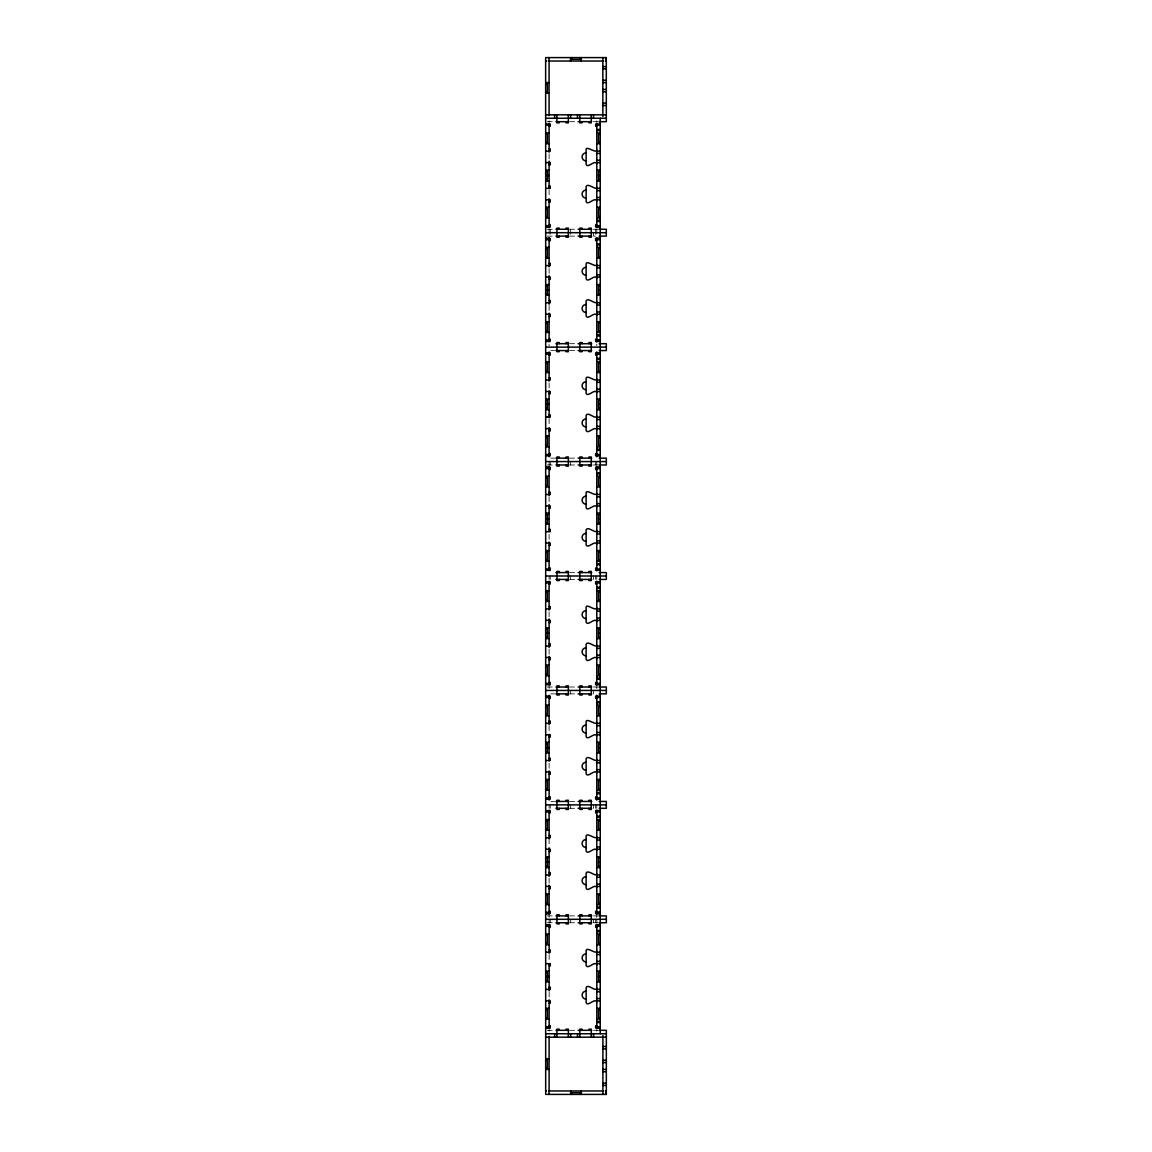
<?xml version="1.0" encoding="UTF-8"?>
<svg xmlns="http://www.w3.org/2000/svg" width="1152" height="1152" viewBox="0 0 1152 1152"><rect width="100%" height="100%" fill="white"/><g stroke="black" fill="none" stroke-linecap="round" stroke-linejoin="round"><path stroke-width="0.75" stroke-dasharray="5 3.75" d="M547.2 121.68L554.645 121.68M569.563 121.68L577.526 121.68M593.395 121.68L598.334 121.68M547.2 229.262L554.645 229.262M569.563 229.262L577.526 229.262M598.334 229.262L593.395 229.262L593.554 236.117L598.334 236.117M547.2 236.117L554.645 236.117M569.563 236.117L577.526 236.117M569.563 343.699L577.541 343.699M550.786 350.554L554.645 350.554M569.563 350.554L577.526 350.554M550.8 458.136L554.645 458.136M569.563 458.136L577.541 458.136M547.2 464.99L554.645 464.99M569.563 464.99L577.526 464.99M598.334 464.99L593.395 464.99L593.554 461.563M569.563 572.573L577.541 572.573M569.563 579.427L577.526 579.427M547.214 687.01L554.645 687.01M569.563 687.01L577.541 687.01M593.395 687.01L598.349 687.01M550.786 693.864L554.645 693.864M569.563 693.864L577.526 693.864M550.8 801.446L554.645 801.446M569.563 801.446L577.541 801.446M569.563 808.301L577.526 808.301M547.214 915.883L554.645 915.883M569.563 915.883L577.541 915.883M593.395 915.883L598.349 915.883M547.229 922.738L554.674 922.738M569.592 922.738L577.555 922.738M593.424 922.738L598.378 922.738M547.229 1030.32L554.674 1030.32M569.592 1030.32L577.555 1030.32M593.424 1030.32L598.378 1030.32M596.822 919.31L596.822 923.026M596.822 1029.6L596.822 1031.17M596.794 120.83L596.794 122.4M596.794 228.974L596.794 236.189M596.794 344.261L596.794 345.701M596.794 461.563L596.794 465.221M596.794 576L596.794 579.427M596.794 686.779L596.794 688.435M596.794 804.874L596.794 808.301M596.794 915.811L596.794 917.309M595.642 229.262L595.642 236.117M595.642 461.563L595.642 464.99M595.642 576L595.642 579.427M595.642 804.874L595.642 808.301M595.685 919.31L595.685 922.738M593.554 576L593.554 579.427M593.554 690.437L593.554 693.864M593.554 804.874L593.554 808.301M593.582 919.31L593.582 922.738M570.658 229.262L570.658 236.117M570.658 461.563L570.658 464.99M570.658 576L570.658 579.427M570.658 690.437L570.658 693.864M570.658 804.874L570.658 808.301M570.686 919.31L570.686 922.738M550.253 229.262L550.253 236.117M550.253 461.563L550.253 464.99M550.253 576L550.253 579.427M550.253 804.874L550.253 808.301M550.282 919.31L550.282 922.738M549.101 120.83L549.101 122.4M549.101 153.878L549.101 159.883M549.101 189.778L549.101 197.496M549.101 228.974L549.101 236.189M549.101 268.445L549.101 273.816M549.101 305.496L549.101 313.157M549.101 344.261L549.101 345.701M549.101 382.882L549.101 388.757M549.101 418.651L549.101 426.37M549.101 461.563L549.101 465.221M549.101 496.757L549.101 502.776M549.101 534.37L549.101 540.245M549.101 576L549.101 579.427M549.101 611.755L549.101 617.63M549.101 649.224L549.101 655.243M549.101 686.779L549.101 688.435M549.101 725.63L549.101 733.349M549.101 763.243L549.101 769.118M549.101 804.874L549.101 808.301M549.101 838.843L549.101 846.504M549.101 878.184L549.101 883.555M549.101 915.811L549.101 917.309M549.144 919.31L549.144 923.026M549.144 954.504L549.144 962.222M549.144 992.117L549.144 998.122M549.144 1029.6L549.144 1031.17"/><path stroke-width="1.5" d="M545.645 60.826L546.71 61.027M596.794 150.091C596.203 153.864 586.685 145.656 586.109 149.342L586.109 164.333C587.635 168.97 595.08 159.206 596.794 163.742M596.794 187.272C596.362 191.218 587.794 182.117 586.109 186.624L586.109 201.499C587.621 206.15 595.08 196.373 596.794 200.923M596.794 264.456C596.39 268.445 586.829 259.776 586.109 263.822L586.109 278.755C587.635 283.392 595.08 273.629 596.794 278.165M596.794 301.694C596.203 305.582 588.038 296.755 586.109 300.946L586.109 315.922C587.621 320.573 595.08 310.795 596.794 315.346M596.794 378.965C596.362 382.838 586.814 374.184 586.109 378.317L586.109 393.192C587.635 397.829 595.08 388.066 596.794 392.602M596.794 416.074C595.843 420.293 588.067 411.077 586.109 415.382L586.109 430.358C587.621 435.01 595.08 425.232 596.794 429.782M596.794 493.402C596.189 497.189 586.685 488.995 586.123 492.581L586.109 507.629C587.635 512.266 595.08 502.502 596.794 507.053M596.794 530.51C596.232 534.614 587.722 525.456 586.109 529.92L586.109 544.795C587.621 549.446 595.08 539.669 596.794 544.219M596.794 607.766C595.829 611.914 586.699 603.331 586.109 607.075L586.109 622.066C587.635 626.702 595.08 616.939 596.794 621.49M596.794 645.005C596.362 648.95 587.794 639.864 586.109 644.357L586.109 659.232C587.621 663.883 595.08 654.106 596.794 658.656M596.794 722.203C596.405 726.192 586.829 717.538 586.109 721.57L586.109 736.502C587.635 741.139 595.08 731.376 596.794 735.926M596.794 759.442C596.246 763.358 587.75 754.315 586.109 758.794L586.109 773.669C587.621 778.32 595.08 768.542 596.794 773.093M596.794 836.712C596.318 840.6 586.958 831.845 586.109 836.064L586.109 850.939C587.635 855.576 595.08 845.813 596.794 850.363M596.794 873.878C596.189 877.738 588.067 868.954 586.109 873.13L586.109 888.106C587.621 892.771 595.08 882.979 596.794 887.53M596.822 951.149C596.448 954.994 586.872 946.325 586.138 950.501L586.138 965.376C587.664 970.013 595.109 960.25 596.822 964.8M596.822 988.258C595.843 992.506 587.794 983.146 586.138 987.667L586.138 1002.542C587.664 1007.208 595.123 997.416 596.822 1001.966M548.784 61.027L603.144 61.027M605.39 61.027L606.298 61.027M602.856 66.571L606.298 66.571M602.856 68.846L606.298 68.846M602.856 80.294L606.298 80.294M545.645 82.613L549.072 82.57M602.856 82.584L606.298 82.584M545.645 83.923L547.358 83.923L547.358 91.93L545.645 91.93M602.856 89.453L606.298 89.453M602.856 91.742L606.298 91.742M545.645 93.24L549.072 93.283M602.856 103.19L606.298 103.19M602.856 105.48L606.298 105.48M545.645 114.826L606.298 114.826M606.326 118.253L545.645 118.253L545.645 57.6L606.298 57.6L606.326 121.68L599.198 121.68M555.912 121.68L568.368 121.68M578.088 121.68L591.682 121.68M545.674 124.099L550.253 123.984L550.253 126.274L549.101 126.274M600.221 123.984L595.642 123.984L595.642 126.274L596.794 126.274M545.674 125.237L549.101 125.237M596.794 125.179L600.221 125.237M596.794 129.499L600.221 129.499M596.794 130.565L600.221 130.565M545.674 132.941L549.101 132.984M596.794 132.984L600.221 132.941M545.674 134.294L547.387 134.294L547.387 142.301L545.674 142.301M600.221 134.294L598.507 134.294L598.507 142.301L600.221 142.301M545.674 143.611L549.101 143.654M596.794 143.654L600.221 143.611M549.101 148.882L550.253 148.882L550.253 151.171L545.674 151.157M596.794 151.157L600.221 151.157M596.794 153.446L600.221 153.446M596.794 160.315L600.221 160.315M545.674 162.605L550.253 162.605L550.253 164.894L549.101 164.894M596.794 162.605L600.221 162.605M545.674 170.165L549.101 170.107M596.794 170.107L600.221 170.165M545.674 171.461L547.387 171.461L547.387 179.482L545.674 179.482M600.221 171.461L598.507 171.461L598.507 179.482L600.221 179.482M545.674 175.464L549.101 175.464M598.507 175.464L600.221 175.464M545.674 180.778L549.101 180.778M596.794 180.778L600.221 180.778M545.674 180.835L549.101 180.835M596.794 180.835L600.221 180.835M549.101 186.048L550.253 186.048L550.253 188.338L545.674 188.338M596.794 188.338L600.221 188.338M596.794 190.627L600.221 190.627M596.794 197.496L600.221 197.496M545.674 199.786L550.253 199.786L550.253 202.075L549.101 202.075M596.794 199.786L600.221 199.786M545.674 207.288L549.101 207.331M596.794 207.288L600.221 207.331M545.674 208.642L547.387 208.642L547.387 216.648L545.674 216.648M600.221 208.642L598.507 208.642L598.507 216.648L600.221 216.648M545.674 218.002L549.101 217.958M596.794 217.958L600.221 218.002M596.794 220.363L600.221 220.363M596.794 221.443L600.221 221.443M549.101 224.683L550.253 224.683L550.253 226.973L545.674 226.973M596.794 224.683L595.642 224.683L595.642 226.973L600.221 226.973M545.674 225.691L549.101 225.691M596.794 225.763L600.221 225.691M545.674 226.843L549.101 226.843M596.794 226.843L600.221 226.843M555.912 229.262L568.368 229.262M578.088 229.262L591.682 229.262M599.198 229.262L606.326 229.262L606.326 236.117L599.198 236.117M545.674 232.69L606.326 232.69M555.912 236.117L568.368 236.117M578.088 236.117L591.682 236.117M545.674 238.406L550.253 238.406L550.253 240.696L549.101 240.696M600.221 238.406L595.642 238.406L595.642 240.696L596.794 240.696M545.674 238.536L549.101 238.536M596.794 238.536L600.221 238.536M545.674 239.674L549.101 239.674M596.794 239.674L600.221 239.616M596.794 243.936L600.221 243.936M596.794 245.016L600.221 245.016M545.674 247.378L549.101 247.421M596.794 247.378L600.221 247.421M545.674 248.731L547.387 248.731L547.387 256.738L545.674 256.738M600.221 248.731L598.507 248.731L598.507 256.738L600.221 256.738M549.101 263.304L550.253 263.304L550.253 265.594L545.674 265.594M596.794 265.594L600.221 265.594M596.794 267.883L600.221 267.883M596.794 274.752L600.221 274.752M545.674 277.042L550.253 277.042L550.253 279.331L549.101 279.331M596.794 277.042L600.221 277.042M545.674 284.602L549.101 284.544M596.794 284.602L600.221 284.544M545.674 285.898L547.387 285.898L547.387 293.918L545.674 293.918M600.221 285.898L598.507 285.898L598.507 293.918L600.221 293.918M545.674 289.901L549.101 289.901M598.507 289.901L600.221 289.901M545.674 295.214L549.101 295.272M596.794 295.214L600.221 295.272M549.101 300.47L550.253 300.47L550.253 302.76L545.674 302.774M596.794 302.774L600.221 302.774M596.794 305.064L600.221 305.064M596.794 311.933L600.221 311.933M545.674 314.208L550.253 314.208L550.253 316.498L549.101 316.498M596.794 314.222L600.221 314.222M545.674 321.768L549.101 321.725M596.794 321.768L600.221 321.725M545.674 323.078L547.387 323.078L547.387 331.085L545.674 331.085M600.221 323.078L598.507 323.078L598.507 331.085L600.221 331.085M545.674 332.395L549.101 332.438M596.794 332.395L600.221 332.438M596.794 334.8L600.221 334.8M596.794 335.88L600.221 335.88M549.101 339.106L550.253 339.106L550.253 341.395L545.674 341.395M596.794 339.106L595.642 339.106L595.642 341.395L600.221 341.395M545.674 340.128L549.101 340.128M545.674 341.28L549.101 341.28M596.794 341.28L600.221 341.28M555.912 343.699L568.382 343.699M578.088 343.699L591.696 343.699M599.213 343.699L606.341 343.699L606.326 350.554L599.198 350.554M545.674 347.126L606.341 347.126M555.912 350.554L568.368 350.554M578.088 350.554L591.682 350.554M545.674 352.843L550.253 352.843L550.253 355.133L549.101 355.133M600.221 352.843L595.642 352.843L595.642 355.133L596.794 355.133M545.674 352.973L549.101 352.973M596.794 352.973L600.221 352.973M545.674 354.11L549.101 354.11M596.794 358.373L600.221 358.373M596.794 359.453L600.221 359.453M545.674 361.814L549.101 361.858M596.794 361.858L600.221 361.814M545.674 363.168L547.387 363.168L547.387 371.174L545.674 371.174M600.221 363.168L598.507 363.168L598.507 371.174L600.221 371.174M545.674 372.528L549.101 372.485M596.794 372.485L600.221 372.528M549.101 377.741L550.253 377.741L550.253 380.03L545.674 380.03M596.794 380.03L600.221 380.03M596.794 382.32L600.221 382.32M596.794 389.189L600.221 389.189M545.674 391.478L550.253 391.478L550.253 393.768L549.101 393.768M596.794 391.478L600.221 391.478M545.674 398.981L549.101 399.038M596.794 399.038L600.221 398.981M545.674 400.334L547.387 400.334L547.387 408.355L545.674 408.355M600.221 400.334L598.507 400.334L598.507 408.355L600.221 408.355M545.674 404.338L549.101 404.338M598.507 404.338L600.221 404.338M545.674 409.651L549.101 409.709M596.794 409.709L600.221 409.651M549.101 414.907L550.253 414.907L550.253 417.197L545.674 417.197L549.101 417.211M596.794 417.211L600.221 417.211M596.794 419.501L600.221 419.501M596.794 426.37L600.221 426.37M545.674 428.645L550.253 428.645L550.253 430.934L549.101 430.934M596.794 428.659L600.221 428.659M545.674 437.515L547.387 437.515L547.387 445.522L545.674 445.522M600.221 437.515L598.507 437.515L598.507 445.522L600.221 445.522M545.674 446.832L549.101 446.875M596.794 446.875L600.221 446.832M596.794 449.237L600.221 449.237M596.794 450.317L600.221 450.317M549.101 453.542L550.253 453.542L550.253 455.832L545.674 455.717M596.794 453.542L595.642 453.542L595.642 455.832L600.221 455.832M545.674 454.565L549.101 454.565M596.794 454.637L600.221 454.565M555.912 458.136L568.382 458.136M578.088 458.136L591.696 458.136M599.213 458.136L606.341 458.136L606.326 464.99L599.198 464.99M545.674 461.563L606.341 461.563M555.912 464.99L568.368 464.99M578.088 464.99L591.682 464.99M545.674 467.28L550.253 467.28L550.253 469.57L549.101 469.57M600.221 467.28L595.642 467.28L595.642 469.57L596.794 469.57M545.674 467.41L549.101 467.41M596.794 467.41L600.221 467.41M545.674 468.547L549.101 468.547M596.794 468.49L600.221 468.547M596.794 472.81L600.221 472.81M596.794 473.89L600.221 473.89M545.674 476.294L549.101 476.251M596.794 476.294L600.221 476.251M545.674 477.605L547.387 477.605L547.387 485.611L545.674 485.611M600.221 477.605L598.507 477.605L598.507 485.611L600.221 485.611M545.674 486.922L549.101 486.965M596.794 486.922L600.221 486.965M549.101 492.178L550.253 492.178L550.253 494.467L545.674 494.467M596.794 494.467L600.221 494.467M596.794 496.757L600.221 496.757M596.794 503.626L600.221 503.626M545.674 505.915L550.253 505.915L550.253 508.205L549.101 508.205M596.794 505.915L600.221 505.915M545.674 513.418L549.101 513.418M596.794 513.418L600.221 513.418M545.674 513.475L549.101 513.475M596.794 513.475L600.221 513.475M545.674 514.771L547.387 514.771L547.387 522.792L545.674 522.792M600.221 514.771L598.507 514.771L598.507 522.792L600.221 522.792M545.674 518.774L549.101 518.774M598.507 518.774L600.221 518.774M545.674 524.088L549.101 524.146M596.794 524.088L600.221 524.146M549.101 529.358L550.253 529.358L550.253 531.634L545.674 531.648M596.794 531.648L600.221 531.648M596.794 533.938L600.221 533.938M596.794 540.806L600.221 540.806M545.674 543.082L550.253 543.082L550.253 545.371L549.101 545.371M596.794 543.096L600.221 543.096M545.674 550.598L549.101 550.642M596.794 550.642L600.221 550.598M545.674 551.952L547.387 551.952L547.387 559.958L545.674 559.958M600.221 551.952L598.507 551.952L598.507 559.958L600.221 559.958M545.674 561.269L549.101 561.312M596.794 561.269L600.221 561.312M596.794 563.674L600.221 563.674M596.794 564.754L600.221 564.754M549.101 567.979L550.253 567.979L550.253 570.269L545.674 570.154M596.794 567.979L595.642 567.979L595.642 570.269L600.221 570.269M545.674 569.016L549.101 569.016M596.794 569.074L600.221 569.016M555.912 572.573L568.382 572.573M578.088 572.573L591.696 572.573M599.213 572.573L606.341 572.573L606.326 579.427L599.198 579.427M545.674 576L606.341 576M555.912 579.427L568.368 579.427M578.088 579.427L591.682 579.427M545.674 581.846L550.253 581.717L550.253 584.006L549.101 584.006M600.221 581.717L595.642 581.717L595.642 584.006L596.794 584.006M545.674 582.984L549.101 582.984M596.794 582.926L600.221 582.984M596.794 587.246L600.221 587.246M596.794 588.326L600.221 588.326M545.674 592.042L547.387 592.042L547.387 600.048L545.674 600.048M600.221 592.042L598.507 592.042L598.507 600.048L600.221 600.048M545.674 601.402L549.101 601.358M596.794 601.402L600.221 601.358M549.101 606.614L550.253 606.614L550.253 608.904L545.674 608.904M596.794 608.904L600.221 608.904M596.794 611.194L600.221 611.194M596.794 618.062L600.221 618.062M545.674 620.352L550.253 620.352L550.253 622.642L549.101 622.642M596.794 620.352L600.221 620.352M545.674 627.912L549.101 627.854M596.794 627.854L600.221 627.912M545.674 629.208L547.387 629.208L547.387 637.229L545.674 637.229M600.221 629.208L598.507 629.208L598.507 637.229L600.221 637.229M545.674 633.226L549.101 633.226M598.507 633.226L600.221 633.226M545.674 638.582L549.101 638.525M596.794 638.582L600.221 638.525M549.101 643.795L550.253 643.795L550.253 646.07L545.674 646.07M596.794 646.085L600.221 646.085M596.794 648.374L600.221 648.374M596.794 655.243L600.221 655.243M545.674 657.518L550.253 657.518L550.253 659.808L549.101 659.808M596.794 657.533L600.221 657.533M545.674 665.035L549.101 665.078M596.794 665.078L600.221 665.035M545.674 666.389L547.387 666.389L547.387 674.395L545.674 674.395M600.221 666.389L598.507 666.389L598.507 674.395L600.221 674.395M545.674 675.749L549.101 675.706M596.794 675.749L600.221 675.706M596.794 678.11L600.221 678.11M596.794 679.19L600.221 679.19M549.101 682.416L550.253 682.416L550.253 684.706L545.674 684.59M596.794 682.416L595.642 682.416L595.642 684.706L600.221 684.706M545.674 683.453L549.101 683.453M596.794 683.453L600.221 683.51M555.912 687.01L568.382 687.01M578.088 687.01L591.696 687.01M599.213 687.01L606.341 687.01L606.326 693.864L599.198 693.864M545.674 690.437L606.341 690.437M555.912 693.864L568.368 693.864M578.088 693.864L591.682 693.864M545.674 696.154L550.253 696.154L550.253 698.443L549.101 698.443M600.221 696.154L595.642 696.154L595.642 698.443L596.794 698.443M545.674 697.435L549.101 697.435M596.794 697.363L600.221 697.435M596.794 701.683L600.221 701.683M596.794 702.763L600.221 702.763M545.674 705.168L549.101 705.125M596.794 705.125L600.221 705.168M545.674 706.478L547.387 706.478L547.387 714.485L545.674 714.485M600.221 706.478L598.507 706.478L598.507 714.485L600.221 714.485M545.674 715.795L549.101 715.838M596.794 715.795L600.221 715.838M549.101 721.051L550.253 721.051L550.253 723.341L545.674 723.341M596.794 723.341L600.221 723.341M596.794 725.63L600.221 725.63M596.794 732.499L600.221 732.499M545.674 734.789L550.253 734.789L550.253 737.078L549.101 737.078M596.794 734.789L600.221 734.789M545.674 742.291L549.101 742.349M596.794 742.291L600.221 742.349M545.674 743.645L547.387 743.645L547.387 751.666L545.674 751.666M600.221 743.645L598.507 743.645L598.507 751.666L600.221 751.666M545.674 747.662L549.101 747.662M598.507 747.662L600.221 747.662M545.674 752.962L549.101 753.019M596.794 753.019L600.221 752.962M549.101 758.232L550.253 758.232L550.253 760.507L545.674 760.507M596.794 760.522L600.221 760.522M596.794 762.811L600.221 762.811M596.794 769.68L600.221 769.68M545.674 771.955L550.253 771.955L550.253 774.245L549.101 774.245M596.794 771.97L600.221 771.97M545.674 779.472L549.101 779.515M596.794 779.515L600.221 779.472M545.674 780.826L547.387 780.826L547.387 788.832L545.674 788.832M600.221 780.826L598.507 780.826L598.507 788.832L600.221 788.832M596.794 792.547L600.221 792.547M596.794 793.627L600.221 793.627M549.101 796.853L550.253 796.853L550.253 799.142L545.674 799.142M596.794 796.853L595.642 796.853L595.642 799.142L600.221 799.142M545.674 797.89L549.101 797.89M596.794 797.947L600.221 797.89M545.674 799.027L549.101 799.027M596.794 799.027L600.221 799.027M555.912 801.446L568.382 801.446M578.088 801.446L591.696 801.446M599.213 801.446L606.341 801.446L606.326 808.301L599.198 808.301M545.674 804.874L606.341 804.874M555.912 808.301L568.368 808.301M578.088 808.301L591.682 808.301M545.674 810.72L550.253 810.59L550.253 812.88L549.101 812.88M600.221 810.59L595.642 810.59L595.642 812.88L596.794 812.88M545.674 811.872L549.101 811.872M596.794 811.872L600.221 811.8M596.794 816.12L600.221 816.12M596.794 817.2L600.221 817.2M545.674 819.562L549.101 819.605M596.794 819.605L600.221 819.562M545.674 820.915L547.387 820.915L547.387 828.922L545.674 828.922M600.221 820.915L598.507 820.915L598.507 828.922L600.221 828.922M545.674 830.232L549.101 830.232M596.794 830.232L600.221 830.232M545.674 830.275L549.101 830.275M596.794 830.275L600.221 830.275M549.101 835.488L550.253 835.488L550.253 837.778L545.674 837.778M596.794 837.778L600.221 837.778M596.794 840.067L600.221 840.067M596.794 846.936L600.221 846.936M545.674 849.226L550.253 849.226L550.253 851.515L549.101 851.515M596.794 849.226L600.221 849.226M545.674 856.728L549.101 856.786M596.794 856.786L600.221 856.728M545.674 858.082L547.387 858.082L547.387 866.102L545.674 866.102M600.221 858.082L598.507 858.082L598.507 866.102L600.221 866.102M545.674 862.099L549.101 862.099M598.507 862.099L600.221 862.099M549.101 872.669L550.253 872.669L550.253 874.958L545.674 874.958M596.794 874.958L600.221 874.958M596.794 877.248L600.221 877.248M596.794 884.117L600.221 884.117M545.674 886.392L550.253 886.392L550.253 888.682L549.101 888.682M596.794 886.406L600.221 886.406M545.674 893.952L549.101 893.909M596.794 893.909L600.221 893.952M545.674 895.262L547.387 895.262L547.387 903.269L545.674 903.269M600.221 895.262L598.507 895.262L598.507 903.269L600.221 903.269M545.674 904.622L549.101 904.579M596.794 904.622L600.221 904.579M596.794 906.984L600.221 906.984M596.794 908.064L600.221 908.064M549.101 911.29L550.253 911.29L550.253 913.579L545.674 913.579L549.101 913.464M596.794 911.29L595.642 911.29L595.642 913.579L600.221 913.579L596.794 913.464M545.674 912.326L549.101 912.326M596.794 912.326L600.221 912.326M596.794 912.384L600.221 912.384M555.912 915.883L568.382 915.883M578.088 915.883L591.696 915.883M599.213 915.883L606.341 915.883L606.355 922.738L599.242 922.738M545.674 919.31L606.355 919.31M555.941 922.738L568.411 922.738M578.117 922.738L591.725 922.738M545.702 925.027L550.282 925.027L550.282 927.317L549.144 927.317M600.25 925.027L595.685 925.027L595.685 927.317L596.822 927.317M545.702 925.157L549.144 925.157M596.822 925.157L600.25 925.157M545.702 926.309L549.144 926.309M596.822 930.557L600.25 930.557M596.822 931.637L600.25 931.637M545.702 934.042L549.144 933.998M596.822 933.998L600.25 934.042M545.702 935.352L547.43 935.352L547.43 943.358L545.702 943.358M600.25 935.352L598.536 935.352L598.536 943.358L600.25 943.358M545.702 944.669L549.144 944.712M596.822 944.669L600.25 944.712M549.144 949.925L550.282 949.925L550.282 952.214L545.702 952.214M596.822 952.214L600.25 952.214M596.822 954.504L600.25 954.504M596.822 961.373L600.25 961.373M545.702 963.662L550.282 963.662L550.282 965.952L549.144 965.952M596.822 963.662L600.25 963.662M545.702 971.165L549.144 971.222M596.822 971.222L600.25 971.165M545.702 972.518L547.43 972.518L547.43 980.539L545.702 980.539M600.25 972.518L598.536 972.518L598.536 980.539L600.25 980.539M545.702 976.536L549.144 976.536M598.536 976.536L600.25 976.536M545.702 981.835L549.144 981.893M596.822 981.835L600.25 981.893M549.144 987.106L550.282 987.106L550.282 989.395L545.702 989.395M596.822 989.395L600.25 989.395M596.822 991.685L600.25 991.685M596.822 998.554L600.25 998.554M545.702 1000.829L550.282 1000.829L550.282 1003.118L549.144 1003.118M596.822 1000.843L600.25 1000.843M545.702 1008.346L549.144 1008.389M596.822 1008.346L600.25 1008.389M545.702 1009.699L547.43 1009.699L547.43 1017.706L545.702 1017.706M600.25 1009.699L598.536 1009.699L598.536 1017.706L600.25 1017.706M545.702 1019.059L549.144 1019.016M596.822 1019.059L600.25 1019.016M596.822 1021.435L600.25 1021.435M596.822 1022.501L600.25 1022.501M549.144 1025.726L550.282 1025.726L550.282 1028.016L545.702 1028.016L549.144 1027.901M596.822 1025.726L595.685 1025.726L595.685 1028.016L600.25 1028.016L596.822 1027.901M545.702 1026.763L549.144 1026.763M596.822 1026.763L600.25 1026.763M596.822 1026.821L600.25 1026.821M555.941 1030.32L568.411 1030.32M578.117 1030.32L591.725 1030.32M599.242 1030.32L606.355 1030.32L606.326 1094.4L545.674 1094.4L545.674 118.253M545.674 1033.747L606.355 1033.747M545.674 1037.174L606.326 1037.174M602.899 1046.52L606.326 1046.52M602.899 1048.81L606.326 1048.81M545.674 1060.07L547.387 1060.07L547.387 1068.077L545.674 1068.077M602.899 1060.258L606.326 1060.258M602.899 1062.547L606.326 1062.547M545.674 1069.387L549.101 1069.43M602.899 1069.416L606.326 1069.416M602.899 1071.706L606.326 1071.706M602.899 1083.154L606.326 1083.154M602.899 1085.429L606.326 1085.429M546.25 1090.973L545.674 1090.973M548.827 1090.973L603.173 1090.973M605.419 1090.973L606.326 1090.973M605.966 57.6L605.966 61.027M605.995 1090.973L605.995 1094.4M602.856 57.6L602.856 116.467M602.899 1035.533L602.899 1094.4M600.221 118.253L600.25 1033.747M596.822 924.523L596.822 1028.52M596.794 123.48L596.794 227.477M596.794 237.902L596.794 341.899M596.794 351.893L596.794 456.797M596.794 466.79L596.794 570.787M596.794 581.213L596.794 685.21M596.794 695.203L596.794 800.107M596.794 810.101L596.794 914.098M593.51 114.826L593.51 118.253M593.554 1033.747L593.554 1037.174M591.221 114.826L591.264 122.832L588.974 122.832L588.974 121.694M591.264 1037.174L591.293 1029.168L589.003 1029.168L589.003 1030.306M588.974 229.262L588.974 228.11L591.264 228.125L591.264 237.254L588.974 237.254L588.974 236.117M588.974 343.685L588.974 342.547L591.264 342.547L591.264 351.691L588.974 351.691L588.974 350.554M588.974 458.122L588.974 456.984L591.264 456.984L591.264 466.128L588.974 466.128L588.974 464.99M588.974 572.558L588.974 571.421L591.264 571.421L591.264 580.565L588.974 580.579L588.974 579.427M588.974 686.995L588.974 685.858L591.264 685.858L591.264 695.002L588.974 695.016L588.974 693.864M588.974 801.432L588.974 800.294L591.264 800.294L591.264 809.438L588.974 809.453L588.974 808.301M588.974 915.869L588.974 914.731L591.264 914.731L591.293 923.875L589.003 923.89L589.003 922.738M582.106 121.694L582.106 122.832L579.816 122.832L579.787 114.826M582.106 229.262L582.106 228.11L579.816 228.125L579.816 237.254L582.106 237.254L582.106 236.117M582.106 343.685L582.106 342.547L579.816 342.547L579.816 351.691L582.106 351.691L582.106 350.554M582.106 458.122L582.106 456.984L579.816 456.984L579.816 466.128L582.106 466.128L582.106 464.99M582.106 572.558L582.106 571.421L579.816 571.421L579.816 580.565L582.106 580.579L582.106 579.427M582.106 686.995L582.106 685.858L579.816 685.858L579.816 695.002L582.106 695.016L582.106 693.864M582.106 801.432L582.106 800.294L579.816 800.294L579.816 809.438L582.106 809.453L582.106 808.301M582.106 915.869L582.106 914.731L579.816 914.731L579.845 923.875L582.134 923.89L582.134 922.738M582.134 1030.306L582.134 1029.168L579.845 1029.168L579.816 1037.174M581.328 57.6L581.285 61.027M581.314 1090.973L581.357 1094.4M580.003 1094.4L580.003 1092.686L571.997 1092.686L571.997 1094.4M579.974 57.6L579.974 59.314L571.968 59.314L571.968 57.6M577.498 114.826L577.498 118.253M577.526 1033.747L577.526 1037.174M570.658 1033.747L570.658 1037.174M570.686 1090.973L570.643 1094.4M570.629 114.826L570.629 118.253M568.339 114.826L568.368 122.832L566.078 122.832L566.078 121.694M568.368 1037.174L568.411 1029.168L566.122 1029.168L566.122 1030.306M566.078 229.262L566.078 228.11L568.368 228.125L568.368 237.254L566.078 237.254L566.078 236.117M566.078 343.685L566.078 342.547L568.368 342.547L568.368 351.691L566.078 351.691L566.078 350.554M566.078 458.122L566.078 456.984L568.368 456.984L568.368 466.128L566.078 466.128L566.078 464.99M566.078 572.558L566.078 571.421L568.368 571.421L568.368 580.565L566.078 580.579L566.078 579.427M566.078 686.995L566.078 685.858L568.368 685.858L568.368 695.002L566.078 695.016L566.078 693.864M566.078 801.432L566.078 800.294L568.368 800.294L568.368 809.438L566.078 809.453L566.078 808.301M566.078 915.869L566.078 914.731L568.368 914.731L568.411 923.875L566.122 923.89L566.122 922.738M559.21 121.694L559.21 122.832L556.92 122.832L556.891 114.826M559.21 229.262L559.21 228.11L556.92 228.125L556.92 237.254L559.21 237.254L559.21 236.117M559.21 343.685L559.21 342.547L556.92 342.547L556.92 351.691L559.21 351.691L559.21 350.554M559.21 458.122L559.21 456.984L556.92 456.984L556.92 466.128L559.21 466.128L559.21 464.99M559.21 572.558L559.21 571.421L556.92 571.421L556.92 580.565L559.21 580.579L559.21 579.427M559.21 686.995L559.21 685.858L556.92 685.858L556.92 695.002L559.21 695.016L559.21 693.864M559.21 801.432L559.21 800.294L556.92 800.294L556.92 809.438L559.21 809.453L559.21 808.301M559.21 915.869L559.21 914.731L556.92 914.731L556.963 923.875L559.253 923.89L559.253 922.738M559.253 1030.306L559.253 1029.168L556.963 1029.168L556.934 1037.174M554.602 114.826L554.602 118.253M554.645 1033.747L554.645 1037.174M549.072 57.6L549.072 115.675M549.101 123.61L549.101 152.222M549.101 161.165L549.101 188.338M549.101 198.72L549.101 227.477M549.101 237.902L549.101 266.746M549.101 275.602L549.101 304.214M549.101 313.157L549.101 341.755M549.101 351.893L549.101 381.096M549.101 391.046L549.101 417.643M549.101 427.594L549.101 456.797M549.101 466.92L549.101 495.533M549.101 504.475L549.101 531.648M549.101 541.944L549.101 570.787M549.101 581.213L549.101 610.056M549.101 618.912L549.101 647.525M549.101 656.467L549.101 685.08M549.101 695.203L549.101 724.406M549.101 734.357L549.101 760.954M549.101 770.904L549.101 800.107M549.101 810.245L549.101 838.843M549.101 847.786L549.101 876.398M549.101 885.254L549.101 914.098M549.144 924.523L549.144 953.28M549.144 963.662L549.144 990.835M549.144 999.778L549.144 1028.39M549.101 1036.325L549.101 1094.4M586.109 312.494A4.003 4.003 0 0 1 582.106 308.491A4.003 4.003 0 0 1 586.109 304.488M586.109 275.314A4.003 4.003 0 0 1 582.106 271.31A4.003 4.003 0 0 1 586.109 267.307M586.109 426.931A4.003 4.003 0 0 1 582.106 422.928A4.003 4.003 0 0 1 586.109 418.925M586.109 389.75A4.003 4.003 0 0 1 582.106 385.747A4.003 4.003 0 0 1 586.109 381.744M586.109 541.368A4.003 4.003 0 0 1 582.106 537.365A4.003 4.003 0 0 1 586.109 533.362M586.109 504.187A4.003 4.003 0 0 1 582.106 500.184A4.003 4.003 0 0 1 586.109 496.181M586.109 655.805A4.003 4.003 0 0 1 582.106 651.802A4.003 4.003 0 0 1 586.109 647.798M586.109 618.624A4.003 4.003 0 0 1 582.106 614.621A4.003 4.003 0 0 1 586.109 610.618M586.109 770.242A4.003 4.003 0 0 1 582.106 766.238A4.003 4.003 0 0 1 586.109 762.235M586.109 733.061A4.003 4.003 0 0 1 582.106 729.058A4.003 4.003 0 0 1 586.109 725.054M586.109 884.678A4.003 4.003 0 0 1 582.106 880.675A4.003 4.003 0 0 1 586.109 876.672M586.109 847.498A4.003 4.003 0 0 1 582.106 843.494A4.003 4.003 0 0 1 586.109 839.491M586.138 999.115A4.003 4.003 0 0 1 582.134 995.112A4.003 4.003 0 0 1 586.138 991.109M586.138 961.934A4.003 4.003 0 0 1 582.134 957.931A4.003 4.003 0 0 1 586.138 953.928M586.109 160.891A4.003 4.003 0 0 1 582.106 156.888A4.003 4.003 0 0 1 586.109 152.885M586.109 198.072A4.003 4.003 0 0 1 582.106 194.069A4.003 4.003 0 0 1 586.109 190.066M549.101 258.048L545.674 258.048L549.101 258.091M600.221 258.048L596.794 258.048L600.221 258.091M600.221 340.128L596.794 340.128L600.221 340.2M600.221 354.053L596.794 354.053L600.221 354.11M549.101 436.162L545.674 436.162L549.101 436.205M600.221 436.162L596.794 436.162L600.221 436.205M549.101 590.688L545.674 590.688L549.101 590.731M600.221 590.688L596.794 590.688L600.221 590.731M549.101 790.142L545.674 790.142L549.101 790.186M600.221 790.142L596.794 790.142L600.221 790.186M549.101 867.398L545.674 867.398L549.101 867.456M600.221 867.398L596.794 867.398L600.221 867.456M600.25 926.237L596.822 926.237L600.25 926.309M549.101 1058.717L545.674 1058.717L549.101 1058.76M570.658 61.027L570.658 57.6L570.6 61.027"/></g></svg>
